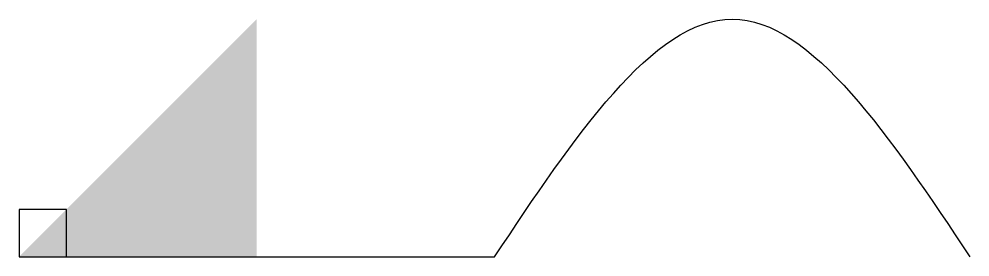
# Model space of a CAD drawing. Header units: millimetres. Extents: x 0 to 20, y 0 to 5.
import ezdxf

# ---------------------------------------------------------------- set-up
doc = ezdxf.new("R2010")
doc.units = ezdxf.units.MM

msp = doc.modelspace()

# ---------------------------------------------------------------- hatches: boundary and pattern name
msp.add_hatch(color=2).paths.add_polyline_path([(0, 0), (5, 0), (5, 5)])

# ---------------------------------------------------------------- linework, layer by layer
msp.add_line((0, 0), (10, 0))
msp.add_spline([(10, 0), (15, 5), (20, 0)], degree=3)
msp.add_3dface([(0, 0), (1, 0), (1, 1), (0, 1)])

doc.saveas('drawing.dxf')
